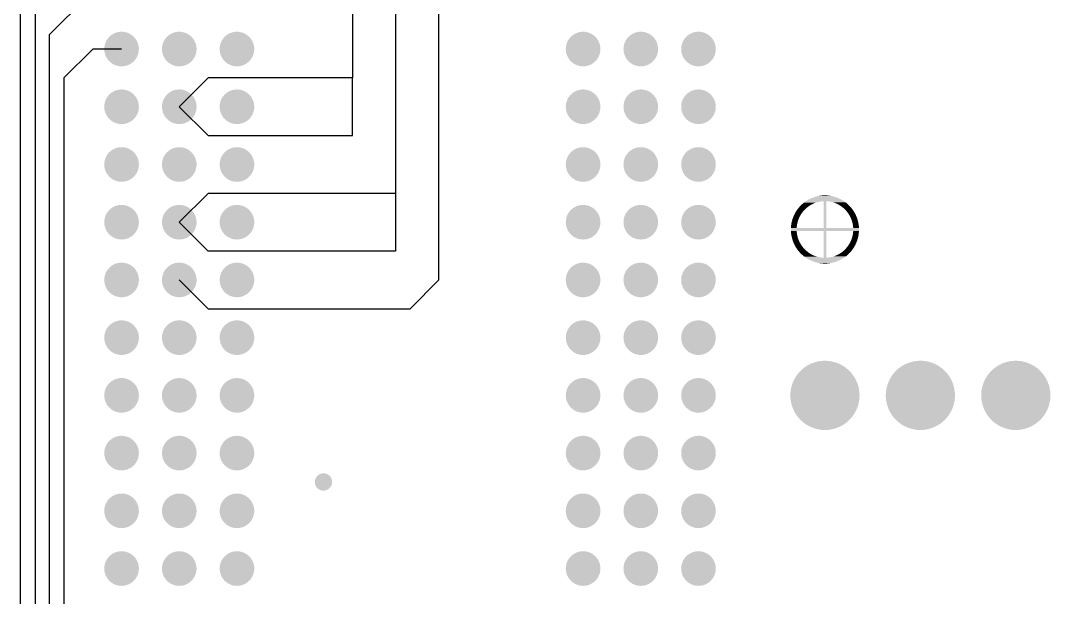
# Model space of a CAD drawing. Extents: x 295 to 953, y 10 to 290.
# Drawn here: x 555.33 to 600.67, y 168.12 to 193.5 of the extents above; entities that cross this region are included whole.
import ezdxf

# ---------------------------------------------------------------- set-up
doc = ezdxf.new("R2010")
doc.units = 0
doc.header["$LTSCALE"] = 5
doc.header["$MEASUREMENT"] = 0
doc.layers.get('0').update_dxf_attribs({"linetype": 'CONTINUOUS', "lineweight": 25})
doc.layers.add('DV-ABPB-A4_IN3', color=5, linetype='CONTINUOUS')

msp = doc.modelspace()

# ---------------------------------------------------------------- linework, layer by layer
at = {"color": 7}
for points, const_width in [([(559.399, 192.253, 1), (560.161, 192.253, 1)], 0.762), ([(561.939, 192.253, 1), (562.701, 192.253, 1)], 0.762), ([(564.479, 192.253, 1), (565.241, 192.253, 1)], 0.762), ([(579.719, 192.253, 1), (580.481, 192.253, 1)], 0.762), ([(582.259, 192.253, 1), (583.021, 192.253, 1)], 0.762), ([(584.799, 192.253, 1), (585.561, 192.253, 1)], 0.762), ([(559.399, 189.713, 1), (560.161, 189.713, 1)], 0.762), ([(561.939, 189.713, 1), (562.701, 189.713, 1)], 0.762), ([(564.479, 189.713, 1), (565.241, 189.713, 1)], 0.762), ([(579.719, 189.713, 1), (580.481, 189.713, 1)], 0.762), ([(582.259, 189.713, 1), (583.021, 189.713, 1)], 0.762), ([(584.799, 189.713, 1), (585.561, 189.713, 1)], 0.762), ([(559.399, 187.173, 1), (560.161, 187.173, 1)], 0.762), ([(561.939, 187.173, 1), (562.701, 187.173, 1)], 0.762), ([(564.479, 187.173, 1), (565.241, 187.173, 1)], 0.762), ([(579.719, 187.173, 1), (580.481, 187.173, 1)], 0.762), ([(582.259, 187.173, 1), (583.021, 187.173, 1)], 0.762), ([(584.799, 187.173, 1), (585.561, 187.173, 1)], 0.762), ([(559.399, 184.633, 1), (560.161, 184.633, 1)], 0.762), ([(561.939, 184.633, 1), (562.701, 184.633, 1)], 0.762), ([(564.479, 184.633, 1), (565.241, 184.633, 1)], 0.762), ([(579.719, 184.633, 1), (580.481, 184.633, 1)], 0.762), ([(582.259, 184.633, 1), (583.021, 184.633, 1)], 0.762), ([(584.799, 184.633, 1), (585.561, 184.633, 1)], 0.762), ([(559.399, 182.093, 1), (560.161, 182.093, 1)], 0.762), ([(561.939, 182.093, 1), (562.701, 182.093, 1)], 0.762), ([(564.479, 182.093, 1), (565.241, 182.093, 1)], 0.762), ([(579.719, 182.093, 1), (580.481, 182.093, 1)], 0.762), ([(582.259, 182.093, 1), (583.021, 182.093, 1)], 0.762), ([(584.799, 182.093, 1), (585.561, 182.093, 1)], 0.762), ([(559.399, 179.553, 1), (560.161, 179.553, 1)], 0.762), ([(561.939, 179.553, 1), (562.701, 179.553, 1)], 0.762), ([(564.479, 179.553, 1), (565.241, 179.553, 1)], 0.762), ([(579.719, 179.553, 1), (580.481, 179.553, 1)], 0.762), ([(582.259, 179.553, 1), (583.021, 179.553, 1)], 0.762), ([(584.799, 179.553, 1), (585.561, 179.553, 1)], 0.762), ([(589.985, 177.013, 1), (591.509, 177.013, 1)], 1.524), ([(594.187, 177.013, 1), (595.711, 177.013, 1)], 1.524), ([(598.388, 177.013, 1), (599.912, 177.013, 1)], 1.524), ([(559.399, 177.013, 1), (560.161, 177.013, 1)], 0.762), ([(561.939, 177.013, 1), (562.701, 177.013, 1)], 0.762), ([(564.479, 177.013, 1), (565.241, 177.013, 1)], 0.762), ([(579.719, 177.013, 1), (580.481, 177.013, 1)], 0.762), ([(582.259, 177.013, 1), (583.021, 177.013, 1)], 0.762), ([(584.799, 177.013, 1), (585.561, 177.013, 1)], 0.762), ([(559.399, 174.473, 1), (560.161, 174.473, 1)], 0.762), ([(561.939, 174.473, 1), (562.701, 174.473, 1)], 0.762), ([(564.479, 174.473, 1), (565.241, 174.473, 1)], 0.762), ([(579.719, 174.473, 1), (580.481, 174.473, 1)], 0.762), ([(582.259, 174.473, 1), (583.021, 174.473, 1)], 0.762), ([(584.799, 174.473, 1), (585.561, 174.473, 1)], 0.762), ([(568.479, 173.203, 1), (568.86, 173.203, 1)], 0.381), ([(559.399, 171.933, 1), (560.161, 171.933, 1)], 0.762), ([(561.939, 171.933, 1), (562.701, 171.933, 1)], 0.762), ([(564.479, 171.933, 1), (565.241, 171.933, 1)], 0.762), ([(579.719, 171.933, 1), (580.481, 171.933, 1)], 0.762), ([(582.259, 171.933, 1), (583.021, 171.933, 1)], 0.762), ([(584.799, 171.933, 1), (585.561, 171.933, 1)], 0.762), ([(559.399, 169.393, 1), (560.161, 169.393, 1)], 0.762), ([(561.939, 169.393, 1), (562.701, 169.393, 1)], 0.762), ([(564.479, 169.393, 1), (565.241, 169.393, 1)], 0.762), ([(579.719, 169.393, 1), (580.481, 169.393, 1)], 0.762), ([(582.259, 169.393, 1), (583.021, 169.393, 1)], 0.762), ([(584.799, 169.393, 1), (585.561, 169.393, 1)], 0.762)]:
    msp.add_lwpolyline(points, format="xyb", close=True, dxfattribs=dict(at, const_width=const_width))
for points in [[(589.749, 185.432), (589.768, 185.449), (590.2, 185.432), (590.237, 185.449)], [(589.768, 185.449), (589.773, 185.454), (590.237, 185.449), (590.246, 185.454)], [(589.773, 185.454), (589.797, 185.473), (590.246, 185.454), (590.292, 185.473)], [(589.797, 185.473), (589.811, 185.485), (590.292, 185.473), (590.324, 185.485)], [(589.811, 185.485), (589.818, 185.49), (590.324, 185.485), (590.339, 185.49)], [(589.818, 185.49), (589.838, 185.506), (590.339, 185.49), (590.387, 185.506)], [(589.838, 185.506), (589.854, 185.518), (590.387, 185.506), (590.432, 185.518)], [(589.854, 185.518), (589.856, 185.519), (590.432, 185.518), (590.436, 185.519)], [(589.856, 185.519), (589.872, 185.531), (590.436, 185.519), (590.485, 185.531)], [(589.872, 185.531), (589.886, 185.541), (590.485, 185.531), (590.534, 185.541)], [(589.886, 185.541), (589.896, 185.548), (590.534, 185.541), (590.584, 185.548)], [(589.896, 185.548), (589.899, 185.55), (590.584, 185.548), (590.602, 185.55)], [(589.899, 185.55), (589.905, 185.554), (590.602, 185.55), (590.634, 185.554)], [(589.905, 185.554), (589.91, 185.558), (590.634, 185.554), (590.684, 185.558)], [(589.91, 185.558), (589.93, 185.57), (591.584, 185.558), (591.566, 185.57)], [(589.93, 185.57), (589.946, 185.581), (591.566, 185.57), (591.549, 185.581)], [(589.946, 185.581), (589.976, 185.6), (591.549, 185.581), (591.519, 185.6)], [(589.976, 185.6), (589.993, 185.609), (591.519, 185.6), (591.502, 185.609)], [(589.993, 185.609), (590.024, 185.627), (591.502, 185.609), (591.471, 185.627)], [(590.024, 185.627), (590.041, 185.636), (591.471, 185.627), (591.453, 185.636)], [(590.041, 185.636), (590.073, 185.653), (591.453, 185.636), (591.422, 185.653)], [(590.073, 185.653), (590.09, 185.661), (591.422, 185.653), (591.404, 185.661)], [(590.09, 185.661), (590.123, 185.677), (591.404, 185.661), (591.372, 185.677)], [(590.123, 185.677), (590.14, 185.685), (591.372, 185.677), (591.354, 185.685)], [(590.14, 185.685), (590.174, 185.699), (591.354, 185.685), (591.322, 185.699)], [(590.174, 185.699), (590.191, 185.706), (591.322, 185.699), (591.303, 185.706)], [(590.191, 185.706), (590.225, 185.719), (591.303, 185.706), (591.27, 185.719)], [(590.225, 185.719), (590.243, 185.726), (591.27, 185.719), (591.251, 185.726)], [(590.243, 185.726), (590.277, 185.737), (591.251, 185.726), (591.218, 185.737)], [(590.277, 185.737), (590.295, 185.743), (591.218, 185.737), (591.199, 185.743)], [(590.295, 185.743), (590.33, 185.754), (591.199, 185.743), (591.166, 185.754)], [(590.33, 185.754), (590.348, 185.759), (591.166, 185.754), (591.146, 185.759)], [(590.348, 185.759), (590.383, 185.768), (591.146, 185.759), (591.112, 185.768)], [(590.383, 185.768), (590.401, 185.773), (591.112, 185.768), (591.092, 185.773)], [(590.401, 185.773), (590.437, 185.781), (591.092, 185.773), (591.058, 185.781)], [(590.437, 185.781), (590.455, 185.784), (591.058, 185.781), (591.038, 185.784)], [(590.455, 185.784), (590.492, 185.791), (591.038, 185.784), (591.004, 185.791)], [(590.492, 185.791), (590.51, 185.794), (591.004, 185.791), (590.984, 185.794)], [(590.51, 185.794), (590.547, 185.799), (590.984, 185.794), (590.95, 185.799)], [(590.547, 185.799), (590.564, 185.802), (590.95, 185.799), (590.928, 185.802)], [(590.564, 185.802), (590.602, 185.806), (590.928, 185.802), (590.895, 185.806)], [(590.602, 185.806), (590.619, 185.808), (590.895, 185.806), (590.873, 185.808)], [(590.619, 185.808), (590.658, 185.81), (590.873, 185.808), (590.84, 185.81)], [(590.658, 185.81), (590.674, 185.811), (590.84, 185.81), (590.815, 185.811)], [(590.674, 185.811), (590.718, 185.813), (590.815, 185.811), (590.785, 185.813)], [(590.684, 184.377), (590.684, 185.558), (590.811, 184.377), (590.811, 185.558)], [(590.718, 185.813), (590.729, 185.813), (590.785, 185.813), (590.729, 185.813)], [(590.829, 185.556), (590.811, 185.558), (591.586, 185.556), (591.584, 185.558)], [(590.88, 185.552), (590.829, 185.556), (591.592, 185.552), (591.586, 185.556)], [(590.929, 185.546), (590.88, 185.552), (591.602, 185.546), (591.592, 185.552)], [(590.967, 185.539), (590.929, 185.546), (591.611, 185.539), (591.602, 185.546)], [(590.979, 185.537), (590.967, 185.539), (591.614, 185.537), (591.611, 185.539)], [(591.028, 185.527), (590.979, 185.537), (591.628, 185.527), (591.614, 185.537)], [(591.077, 185.515), (591.028, 185.527), (591.645, 185.515), (591.628, 185.527)], [(591.104, 185.507), (591.077, 185.515), (591.656, 185.507), (591.645, 185.515)], [(591.125, 185.5), (591.104, 185.507), (591.664, 185.5), (591.656, 185.507)], [(591.173, 185.484), (591.125, 185.5), (591.684, 185.484), (591.664, 185.5)], [(591.203, 185.473), (591.173, 185.484), (591.699, 185.473), (591.684, 185.484)], [(591.22, 185.466), (591.203, 185.473), (591.707, 185.466), (591.699, 185.473)], [(591.266, 185.446), (591.22, 185.466), (591.73, 185.446), (591.707, 185.466)], [(591.285, 185.437), (591.266, 185.446), (591.741, 185.437), (591.73, 185.446)], [(591.311, 185.424), (591.285, 185.437), (591.755, 185.424), (591.741, 185.437)], [(589.4, 184.972), (589.418, 185.007), (589.69, 184.972), (589.713, 185.007)], [(589.418, 185.007), (589.425, 185.021), (589.713, 185.007), (589.722, 185.021)], [(589.425, 185.021), (589.44, 185.049), (589.722, 185.021), (589.742, 185.049)], [(589.44, 185.049), (589.452, 185.069), (589.742, 185.049), (589.757, 185.069)], [(589.452, 185.069), (589.464, 185.089), (589.757, 185.069), (589.772, 185.089)], [(589.464, 185.089), (589.481, 185.116), (589.772, 185.089), (589.795, 185.116)], [(589.481, 185.116), (589.488, 185.127), (589.795, 185.116), (589.804, 185.127)], [(589.488, 185.127), (589.511, 185.162), (589.804, 185.127), (589.836, 185.162)], [(589.511, 185.162), (589.513, 185.165), (589.836, 185.162), (589.838, 185.165)], [(589.513, 185.165), (589.538, 185.201), (589.838, 185.165), (589.873, 185.201)], [(589.538, 185.201), (589.543, 185.207), (589.873, 185.201), (589.88, 185.207)], [(589.543, 185.207), (589.565, 185.235), (589.88, 185.207), (589.91, 185.235)], [(589.565, 185.235), (589.577, 185.251), (589.91, 185.235), (589.928, 185.251)], [(589.577, 185.251), (589.591, 185.268), (589.928, 185.251), (589.947, 185.268)], [(589.591, 185.268), (589.612, 185.294), (589.947, 185.268), (589.979, 185.294)], [(589.612, 185.294), (589.618, 185.3), (589.979, 185.294), (589.987, 185.3)], [(589.618, 185.3), (589.645, 185.33), (589.987, 185.3), (590.027, 185.33)], [(589.645, 185.33), (589.649, 185.335), (590.027, 185.33), (590.034, 185.335)], [(589.649, 185.335), (589.672, 185.358), (590.034, 185.335), (590.069, 185.358)], [(589.672, 185.358), (589.687, 185.374), (590.069, 185.358), (590.095, 185.374)], [(589.687, 185.374), (589.698, 185.385), (590.095, 185.374), (590.112, 185.385)], [(589.698, 185.385), (589.724, 185.409), (590.112, 185.385), (590.155, 185.409)], [(589.724, 185.409), (589.727, 185.413), (590.155, 185.409), (590.161, 185.413)], [(589.727, 185.413), (589.749, 185.432), (590.161, 185.413), (590.2, 185.432)], [(591.356, 185.4), (591.311, 185.424), (591.781, 185.4), (591.755, 185.424)], [(591.358, 185.399), (591.356, 185.4), (591.782, 185.399), (591.781, 185.4)], [(591.399, 185.375), (591.358, 185.399), (591.806, 185.375), (591.782, 185.399)], [(591.422, 185.361), (591.399, 185.375), (591.821, 185.361), (591.806, 185.375)], [(591.441, 185.348), (591.422, 185.361), (591.833, 185.348), (591.821, 185.361)], [(591.481, 185.32), (591.441, 185.348), (591.859, 185.32), (591.833, 185.348)], [(591.483, 185.319), (591.481, 185.32), (591.86, 185.319), (591.859, 185.32)], [(591.523, 185.288), (591.483, 185.319), (591.887, 185.288), (591.86, 185.319)], [(591.534, 185.279), (591.523, 185.288), (591.895, 185.279), (591.887, 185.288)], [(591.561, 185.256), (591.534, 185.279), (591.913, 185.256), (591.895, 185.279)], [(591.584, 185.236), (591.561, 185.256), (591.93, 185.236), (591.913, 185.256)], [(591.599, 185.223), (591.584, 185.236), (591.94, 185.223), (591.93, 185.236)], [(591.631, 185.192), (591.599, 185.223), (591.963, 185.192), (591.94, 185.223)], [(591.635, 185.188), (591.631, 185.192), (591.966, 185.188), (591.963, 185.192)], [(591.669, 185.151), (591.635, 185.188), (591.991, 185.151), (591.966, 185.188)], [(591.674, 185.146), (591.669, 185.151), (591.995, 185.146), (591.991, 185.151)], [(591.703, 185.113), (591.674, 185.146), (592.016, 185.113), (591.995, 185.146)], [(591.713, 185.1), (591.703, 185.113), (592.024, 185.1), (592.016, 185.113)], [(591.734, 185.074), (591.713, 185.1), (592.04, 185.074), (592.024, 185.1)], [(591.75, 185.052), (591.734, 185.074), (592.052, 185.052), (592.04, 185.074)], [(591.764, 185.033), (591.75, 185.052), (592.063, 185.033), (592.052, 185.052)], [(591.784, 185.004), (591.764, 185.033), (592.079, 185.004), (592.063, 185.033)], [(591.792, 184.992), (591.784, 185.004), (592.085, 184.992), (592.079, 185.004)], [(591.815, 184.954), (591.792, 184.992), (592.103, 184.954), (592.085, 184.992)], [(589.259, 184.498), (589.266, 184.545), (589.515, 184.498), (589.523, 184.545)], [(589.266, 184.545), (589.267, 184.552), (589.523, 184.545), (589.525, 184.552)], [(589.267, 184.552), (589.274, 184.594), (589.525, 184.552), (589.534, 184.594)], [(589.274, 184.594), (589.277, 184.607), (589.534, 184.594), (589.537, 184.607)], [(589.277, 184.607), (589.284, 184.643), (589.537, 184.607), (589.546, 184.643)], [(589.284, 184.643), (589.288, 184.661), (589.546, 184.643), (589.551, 184.661)], [(589.288, 184.661), (589.296, 184.691), (589.551, 184.661), (589.56, 184.691)], [(589.296, 184.691), (589.302, 184.714), (589.56, 184.691), (589.568, 184.714)], [(589.302, 184.714), (589.309, 184.739), (589.568, 184.714), (589.576, 184.739)], [(589.309, 184.739), (589.318, 184.767), (589.576, 184.739), (589.587, 184.767)], [(589.318, 184.767), (589.324, 184.786), (589.587, 184.767), (589.595, 184.786)], [(589.324, 184.786), (589.335, 184.819), (589.595, 184.786), (589.609, 184.819)], [(589.335, 184.819), (589.34, 184.832), (589.609, 184.819), (589.615, 184.832)], [(589.34, 184.832), (589.355, 184.871), (589.615, 184.832), (589.633, 184.871)], [(589.355, 184.871), (589.358, 184.877), (589.633, 184.871), (589.636, 184.877)], [(589.358, 184.877), (589.376, 184.922), (589.636, 184.877), (589.66, 184.922)], [(589.377, 184.922), (589.397, 184.965), (589.66, 184.922), (589.686, 184.965)], [(589.397, 184.965), (589.4, 184.972), (589.686, 184.965), (589.69, 184.972)], [(591.819, 184.949), (591.815, 184.954), (592.106, 184.949), (592.103, 184.954)], [(591.844, 184.905), (591.819, 184.949), (592.125, 184.905), (592.106, 184.949)], [(591.844, 184.904), (591.844, 184.905), (592.126, 184.904), (592.125, 184.905)], [(591.867, 184.861), (591.844, 184.904), (592.144, 184.861), (592.126, 184.904)], [(591.87, 184.853), (591.867, 184.861), (592.147, 184.853), (592.144, 184.861)], [(591.888, 184.815), (591.87, 184.853), (592.161, 184.815), (592.147, 184.853)], [(591.894, 184.801), (591.888, 184.815), (592.166, 184.801), (592.161, 184.815)], [(591.907, 184.769), (591.894, 184.801), (592.176, 184.769), (592.166, 184.801)], [(591.914, 184.749), (591.907, 184.769), (592.183, 184.749), (592.176, 184.769)], [(591.925, 184.721), (591.914, 184.749), (592.19, 184.721), (592.183, 184.749)], [(591.933, 184.695), (591.925, 184.721), (592.198, 184.695), (592.19, 184.721)], [(591.94, 184.673), (591.933, 184.695), (592.203, 184.673), (592.198, 184.695)], [(591.949, 184.642), (591.94, 184.673), (592.211, 184.642), (592.203, 184.673)], [(591.954, 184.625), (591.949, 184.642), (592.214, 184.625), (592.211, 184.642)], [(591.962, 184.588), (591.954, 184.625), (592.222, 184.588), (592.214, 184.625)], [(591.965, 184.576), (591.962, 184.588), (592.224, 184.576), (592.222, 184.588)], [(591.974, 184.533), (591.965, 184.576), (592.231, 184.533), (592.224, 184.576)], [(591.975, 184.527), (591.974, 184.533), (592.232, 184.527), (592.231, 184.533)], [(589.248, 184.333), (589.249, 184.368), (592.247, 184.333), (592.246, 184.368)], [(589.248, 184.313), (589.248, 184.333), (592.247, 184.313), (592.247, 184.333)], [(589.248, 184.294), (589.248, 184.313), (592.247, 184.294), (592.247, 184.313)], [(589.249, 184.258), (589.248, 184.294), (592.246, 184.258), (592.247, 184.294)], [(589.249, 184.388), (589.25, 184.395), (589.504, 184.388), (589.504, 184.395)], [(589.249, 184.377), (589.249, 184.388), (589.503, 184.377), (589.504, 184.388)], [(589.249, 184.368), (589.249, 184.377), (592.246, 184.368), (592.246, 184.377)], [(589.249, 184.25), (589.249, 184.258), (592.246, 184.25), (592.246, 184.258)], [(589.252, 184.203), (589.249, 184.25), (589.506, 184.203), (589.503, 184.25)], [(589.25, 184.395), (589.253, 184.443), (589.504, 184.395), (589.508, 184.443)], [(589.252, 184.2), (589.252, 184.203), (589.507, 184.2), (589.506, 184.203)], [(589.256, 184.15), (589.252, 184.2), (589.512, 184.15), (589.507, 184.2)], [(589.253, 184.445), (589.259, 184.495), (589.509, 184.445), (589.515, 184.495)], [(589.253, 184.443), (589.253, 184.445), (589.508, 184.443), (589.509, 184.445)], [(589.257, 184.148), (589.256, 184.15), (589.513, 184.148), (589.512, 184.15)], [(589.263, 184.1), (589.257, 184.148), (589.52, 184.1), (589.513, 184.148)], [(589.259, 184.495), (589.259, 184.498), (589.515, 184.495), (589.515, 184.498)], [(589.264, 184.093), (589.263, 184.1), (589.521, 184.093), (589.52, 184.1)], [(589.271, 184.05), (589.264, 184.093), (589.53, 184.05), (589.521, 184.093)], [(590.684, 183.069), (590.684, 184.25), (590.811, 183.069), (590.811, 184.25)], [(591.97, 184.074), (591.972, 184.082), (592.228, 184.074), (592.229, 184.082)], [(591.972, 184.082), (591.979, 184.129), (592.229, 184.082), (592.236, 184.129)], [(591.982, 184.479), (591.975, 184.527), (592.238, 184.479), (592.232, 184.527)], [(591.979, 184.129), (591.98, 184.131), (592.236, 184.129), (592.236, 184.131)], [(591.98, 184.131), (591.986, 184.181), (592.236, 184.131), (592.241, 184.181)], [(591.982, 184.477), (591.982, 184.479), (592.238, 184.477), (592.238, 184.479)], [(591.988, 184.427), (591.982, 184.477), (592.243, 184.427), (592.238, 184.477)], [(591.986, 184.184), (591.991, 184.231), (592.242, 184.184), (592.245, 184.231)], [(591.986, 184.181), (591.986, 184.184), (592.241, 184.181), (592.242, 184.184)], [(591.988, 184.424), (591.988, 184.427), (592.243, 184.424), (592.243, 184.427)], [(591.992, 184.377), (591.988, 184.424), (592.246, 184.377), (592.243, 184.424)], [(591.991, 184.239), (591.992, 184.25), (592.245, 184.239), (592.246, 184.25)], [(591.991, 184.231), (591.991, 184.239), (592.245, 184.231), (592.245, 184.239)], [(589.273, 184.039), (589.271, 184.05), (589.532, 184.039), (589.53, 184.05)], [(589.28, 184.002), (589.273, 184.039), (589.541, 184.002), (589.532, 184.039)], [(589.284, 183.985), (589.28, 184.002), (589.546, 183.985), (589.541, 184.002)], [(589.292, 183.953), (589.284, 183.985), (589.555, 183.953), (589.546, 183.985)], [(589.297, 183.931), (589.292, 183.953), (589.562, 183.931), (589.555, 183.953)], [(589.304, 183.905), (589.297, 183.931), (589.57, 183.905), (589.562, 183.931)], [(589.312, 183.878), (589.304, 183.905), (589.58, 183.878), (589.57, 183.905)], [(589.319, 183.858), (589.312, 183.878), (589.588, 183.858), (589.58, 183.878)], [(589.329, 183.825), (589.319, 183.858), (589.601, 183.825), (589.588, 183.858)], [(589.334, 183.812), (589.329, 183.825), (589.607, 183.812), (589.601, 183.825)], [(589.348, 183.774), (589.334, 183.812), (589.625, 183.774), (589.607, 183.812)], [(589.351, 183.766), (589.348, 183.774), (589.628, 183.766), (589.625, 183.774)], [(589.369, 183.722), (589.351, 183.766), (589.651, 183.722), (589.628, 183.766)], [(589.369, 183.721), (589.369, 183.722), (589.651, 183.721), (589.651, 183.722)], [(589.389, 183.677), (589.369, 183.721), (589.676, 183.677), (589.651, 183.721)], [(589.391, 183.672), (589.389, 183.677), (589.679, 183.672), (589.676, 183.677)], [(589.41, 183.635), (589.391, 183.672), (589.703, 183.635), (589.679, 183.672)], [(589.416, 183.623), (589.41, 183.635), (589.711, 183.623), (589.703, 183.635)], [(591.782, 183.619), (591.805, 183.655), (592.077, 183.619), (592.095, 183.655)], [(591.805, 183.655), (591.809, 183.661), (592.095, 183.655), (592.098, 183.661)], [(591.809, 183.661), (591.834, 183.705), (592.098, 183.661), (592.118, 183.705)], [(591.835, 183.705), (591.858, 183.749), (592.118, 183.705), (592.137, 183.749)], [(591.858, 183.749), (591.861, 183.756), (592.137, 183.749), (592.14, 183.756)], [(591.861, 183.756), (591.88, 183.795), (592.14, 183.756), (592.155, 183.795)], [(591.88, 183.795), (591.886, 183.807), (592.155, 183.795), (592.159, 183.807)], [(591.886, 183.807), (591.9, 183.841), (592.159, 183.807), (592.171, 183.841)], [(591.9, 183.841), (591.907, 183.859), (592.171, 183.841), (592.177, 183.859)], [(591.907, 183.859), (591.918, 183.888), (592.177, 183.859), (592.185, 183.888)], [(591.918, 183.888), (591.927, 183.912), (592.185, 183.888), (592.193, 183.912)], [(591.927, 183.912), (591.935, 183.935), (592.193, 183.912), (592.199, 183.935)], [(591.935, 183.935), (591.944, 183.966), (592.199, 183.935), (592.206, 183.966)], [(591.944, 183.966), (591.949, 183.984), (592.206, 183.966), (592.21, 183.984)], [(591.949, 183.984), (591.958, 184.02), (592.21, 183.984), (592.218, 184.02)], [(591.958, 184.02), (591.961, 184.032), (592.218, 184.02), (592.221, 184.032)], [(591.961, 184.032), (591.97, 184.074), (592.221, 184.032), (592.228, 184.074)], [(589.432, 183.593), (589.416, 183.623), (589.731, 183.593), (589.711, 183.623)], [(589.442, 183.574), (589.432, 183.593), (589.745, 183.574), (589.731, 183.593)], [(589.455, 183.553), (589.442, 183.574), (589.761, 183.553), (589.745, 183.574)], [(589.47, 183.527), (589.455, 183.553), (589.782, 183.527), (589.761, 183.553)], [(589.479, 183.513), (589.47, 183.527), (589.792, 183.513), (589.782, 183.527)], [(589.5, 183.48), (589.479, 183.513), (589.821, 183.48), (589.792, 183.513)], [(589.503, 183.475), (589.5, 183.48), (589.825, 183.475), (589.821, 183.48)], [(589.529, 183.439), (589.503, 183.475), (589.86, 183.439), (589.825, 183.475)], [(589.532, 183.435), (589.529, 183.439), (589.864, 183.435), (589.86, 183.439)], [(589.555, 183.404), (589.532, 183.435), (589.896, 183.404), (589.864, 183.435)], [(589.565, 183.391), (589.555, 183.404), (589.91, 183.391), (589.896, 183.404)], [(589.581, 183.37), (589.565, 183.391), (589.933, 183.37), (589.91, 183.391)], [(589.6, 183.348), (589.581, 183.37), (589.96, 183.348), (589.933, 183.37)], [(589.608, 183.338), (589.6, 183.348), (589.972, 183.338), (589.96, 183.348)], [(589.635, 183.308), (589.608, 183.338), (590.012, 183.308), (589.972, 183.338)], [(589.636, 183.306), (589.635, 183.308), (590.014, 183.306), (590.012, 183.308)], [(589.662, 183.279), (589.636, 183.306), (590.053, 183.279), (590.014, 183.306)], [(589.674, 183.266), (589.662, 183.279), (590.073, 183.266), (590.053, 183.279)], [(589.688, 183.251), (589.674, 183.266), (590.096, 183.251), (590.073, 183.266)], [(589.713, 183.227), (589.688, 183.251), (590.137, 183.227), (590.096, 183.251)], [(589.714, 183.226), (589.713, 183.227), (590.139, 183.226), (590.137, 183.227)], [(589.74, 183.202), (589.714, 183.226), (590.183, 183.202), (590.139, 183.226)], [(589.754, 183.19), (589.74, 183.202), (590.209, 183.19), (590.183, 183.202)], [(589.765, 183.18), (589.754, 183.19), (590.229, 183.18), (590.209, 183.19)], [(589.788, 183.16), (589.765, 183.18), (590.275, 183.16), (590.229, 183.18)], [(591.203, 183.154), (591.249, 183.173), (591.698, 183.154), (591.721, 183.173)], [(591.249, 183.173), (591.258, 183.177), (591.721, 183.173), (591.727, 183.177)], [(591.258, 183.177), (591.295, 183.194), (591.727, 183.177), (591.745, 183.194)], [(591.295, 183.194), (591.333, 183.214), (591.745, 183.194), (591.768, 183.214)], [(591.333, 183.214), (591.339, 183.217), (591.768, 183.214), (591.771, 183.217)], [(591.339, 183.217), (591.383, 183.242), (591.771, 183.217), (591.797, 183.242)], [(591.383, 183.242), (591.4, 183.252), (591.797, 183.242), (591.807, 183.252)], [(591.4, 183.252), (591.426, 183.268), (591.807, 183.252), (591.823, 183.268)], [(591.426, 183.268), (591.461, 183.292), (591.823, 183.268), (591.846, 183.292)], [(591.461, 183.292), (591.468, 183.297), (591.846, 183.292), (591.85, 183.297)], [(591.468, 183.297), (591.508, 183.327), (591.85, 183.297), (591.877, 183.327)], [(591.508, 183.327), (591.516, 183.333), (591.877, 183.327), (591.883, 183.333)], [(591.516, 183.333), (591.547, 183.358), (591.883, 183.333), (591.903, 183.358)], [(591.547, 183.358), (591.567, 183.375), (591.903, 183.358), (591.918, 183.375)], [(591.567, 183.375), (591.585, 183.391), (591.918, 183.375), (591.93, 183.391)], [(591.585, 183.391), (591.615, 183.419), (591.93, 183.391), (591.952, 183.419)], [(591.615, 183.419), (591.622, 183.426), (591.952, 183.419), (591.956, 183.426)], [(591.622, 183.426), (591.657, 183.462), (591.956, 183.426), (591.982, 183.462)], [(591.657, 183.462), (591.659, 183.464), (591.982, 183.462), (591.984, 183.464)], [(591.659, 183.464), (591.691, 183.499), (591.984, 183.464), (592.007, 183.499)], [(591.691, 183.499), (591.7, 183.51), (592.007, 183.499), (592.014, 183.51)], [(591.7, 183.51), (591.723, 183.538), (592.014, 183.51), (592.031, 183.538)], [(591.723, 183.538), (591.737, 183.557), (592.031, 183.538), (592.043, 183.557)], [(591.737, 183.557), (591.753, 183.578), (592.043, 183.557), (592.054, 183.578)], [(591.753, 183.578), (591.772, 183.606), (592.054, 183.578), (592.07, 183.606)], [(591.772, 183.606), (591.782, 183.619), (592.07, 183.606), (592.077, 183.619)], [(589.796, 183.154), (589.788, 183.16), (590.292, 183.154), (590.275, 183.16)], [(589.81, 183.142), (589.796, 183.154), (590.322, 183.142), (590.292, 183.154)], [(589.831, 183.126), (589.81, 183.142), (590.369, 183.126), (590.322, 183.142)], [(589.839, 183.12), (589.831, 183.126), (590.391, 183.12), (590.369, 183.126)], [(589.85, 183.112), (589.839, 183.12), (590.418, 183.112), (590.391, 183.12)], [(589.867, 183.099), (589.85, 183.112), (590.466, 183.099), (590.418, 183.112)], [(589.881, 183.089), (589.867, 183.099), (590.516, 183.089), (590.466, 183.099)], [(589.883, 183.087), (589.881, 183.089), (590.527, 183.087), (590.516, 183.089)], [(589.893, 183.081), (589.883, 183.087), (590.565, 183.081), (590.527, 183.087)], [(589.902, 183.074), (589.893, 183.081), (590.615, 183.074), (590.565, 183.081)], [(589.909, 183.07), (589.902, 183.074), (590.665, 183.07), (590.615, 183.074)], [(589.91, 183.069), (589.909, 183.07), (590.684, 183.069), (590.665, 183.07)], [(589.929, 183.056), (589.91, 183.069), (591.565, 183.056), (591.585, 183.069)], [(589.946, 183.046), (589.929, 183.056), (591.549, 183.046), (591.565, 183.056)], [(589.976, 183.027), (589.946, 183.046), (591.518, 183.027), (591.549, 183.046)], [(589.993, 183.017), (589.976, 183.027), (591.502, 183.017), (591.518, 183.027)], [(590.024, 182.999), (589.993, 183.017), (591.47, 182.999), (591.502, 183.017)], [(590.041, 182.99), (590.024, 182.999), (591.454, 182.99), (591.47, 182.999)], [(590.073, 182.974), (590.041, 182.99), (591.422, 182.974), (591.454, 182.99)], [(590.091, 182.965), (590.073, 182.974), (591.405, 182.965), (591.422, 182.974)], [(590.122, 182.95), (590.091, 182.965), (591.372, 182.95), (591.405, 182.965)], [(590.141, 182.942), (590.122, 182.95), (591.355, 182.942), (591.372, 182.95)], [(590.173, 182.928), (590.141, 182.942), (591.321, 182.928), (591.355, 182.942)], [(590.192, 182.92), (590.173, 182.928), (591.304, 182.92), (591.321, 182.928)], [(590.224, 182.908), (590.192, 182.92), (591.27, 182.908), (591.304, 182.92)], [(590.243, 182.901), (590.224, 182.908), (591.252, 182.901), (591.27, 182.908)], [(590.277, 182.889), (590.243, 182.901), (591.217, 182.889), (591.252, 182.901)], [(590.296, 182.883), (590.277, 182.889), (591.2, 182.883), (591.217, 182.889)], [(590.329, 182.873), (590.296, 182.883), (591.165, 182.873), (591.2, 182.883)], [(590.349, 182.868), (590.329, 182.873), (591.147, 182.868), (591.165, 182.873)], [(590.383, 182.858), (590.349, 182.868), (591.111, 182.858), (591.147, 182.868)], [(590.402, 182.854), (590.383, 182.858), (591.093, 182.854), (591.111, 182.858)], [(590.436, 182.846), (590.402, 182.854), (591.057, 182.846), (591.093, 182.854)], [(590.457, 182.842), (590.436, 182.846), (591.039, 182.842), (591.057, 182.846)], [(590.491, 182.836), (590.457, 182.842), (591.003, 182.836), (591.039, 182.842)], [(590.511, 182.832), (590.491, 182.836), (590.985, 182.832), (591.003, 182.836)], [(590.545, 182.827), (590.511, 182.832), (590.948, 182.827), (590.985, 182.832)], [(590.566, 182.825), (590.545, 182.827), (590.93, 182.825), (590.948, 182.827)], [(590.6, 182.821), (590.566, 182.825), (590.893, 182.821), (590.93, 182.825)], [(590.622, 182.819), (590.6, 182.821), (590.876, 182.819), (590.893, 182.821)], [(590.655, 182.816), (590.622, 182.819), (590.836, 182.816), (590.876, 182.819)], [(590.68, 182.815), (590.655, 182.816), (590.82, 182.815), (590.836, 182.816)], [(590.71, 182.814), (590.68, 182.815), (590.777, 182.814), (590.82, 182.815)], [(590.765, 182.813), (590.71, 182.814), (590.765, 182.813), (590.777, 182.814)], [(590.811, 183.069), (590.861, 183.073), (591.585, 183.069), (591.59, 183.073)], [(590.861, 183.073), (590.892, 183.076), (591.59, 183.073), (591.595, 183.076)], [(590.892, 183.076), (590.911, 183.078), (591.595, 183.076), (591.598, 183.078)], [(590.911, 183.078), (590.961, 183.086), (591.598, 183.078), (591.609, 183.086)], [(590.961, 183.086), (591.01, 183.095), (591.609, 183.086), (591.622, 183.095)], [(591.01, 183.095), (591.059, 183.107), (591.622, 183.095), (591.639, 183.107)], [(591.059, 183.107), (591.063, 183.108), (591.639, 183.107), (591.64, 183.108)], [(591.063, 183.108), (591.108, 183.121), (591.64, 183.108), (591.656, 183.121)], [(591.108, 183.121), (591.155, 183.136), (591.656, 183.121), (591.677, 183.136)], [(591.155, 183.136), (591.171, 183.142), (591.677, 183.136), (591.684, 183.142)], [(591.171, 183.142), (591.203, 183.154), (591.684, 183.142), (591.698, 183.154)]]:
    msp.add_solid(points, dxfattribs=at)
at = {"layer": 'DV-ABPB-A4_IN3', "color": 7}
for p, q in [((569.94, 211.303), (569.94, 190.983)), ((571.845, 210.033), (571.845, 185.903)), ((573.75, 182.093), (573.75, 208.128)), ((555.335, 109.703), (555.335, 197.968)), ((555.97, 195.428), (555.97, 110.338)), ((556.605, 192.888), (558.51, 194.793)), ((556.605, 110.973), (556.605, 192.888)), ((558.51, 192.253), (557.24, 190.983)), ((559.78, 192.253), (558.51, 192.253)), ((557.24, 190.983), (557.24, 111.608)), ((563.59, 190.983), (562.32, 189.713)), ((569.94, 190.983), (563.59, 190.983)), ((569.94, 188.443), (569.94, 190.983)), ((562.32, 189.713), (563.59, 188.443)), ((563.59, 188.443), (569.94, 188.443)), ((563.59, 185.903), (562.32, 184.633)), ((571.845, 185.903), (563.59, 185.903)), ((571.845, 185.903), (571.845, 183.363)), ((563.59, 183.363), (562.32, 184.633)), ((571.845, 183.363), (563.59, 183.363)), ((562.32, 182.093), (563.59, 180.823)), ((572.48, 180.823), (573.75, 182.093)), ((563.59, 180.823), (572.48, 180.823))]:
    msp.add_line(p, q, dxfattribs=at)

doc.saveas('drawing.dxf')
